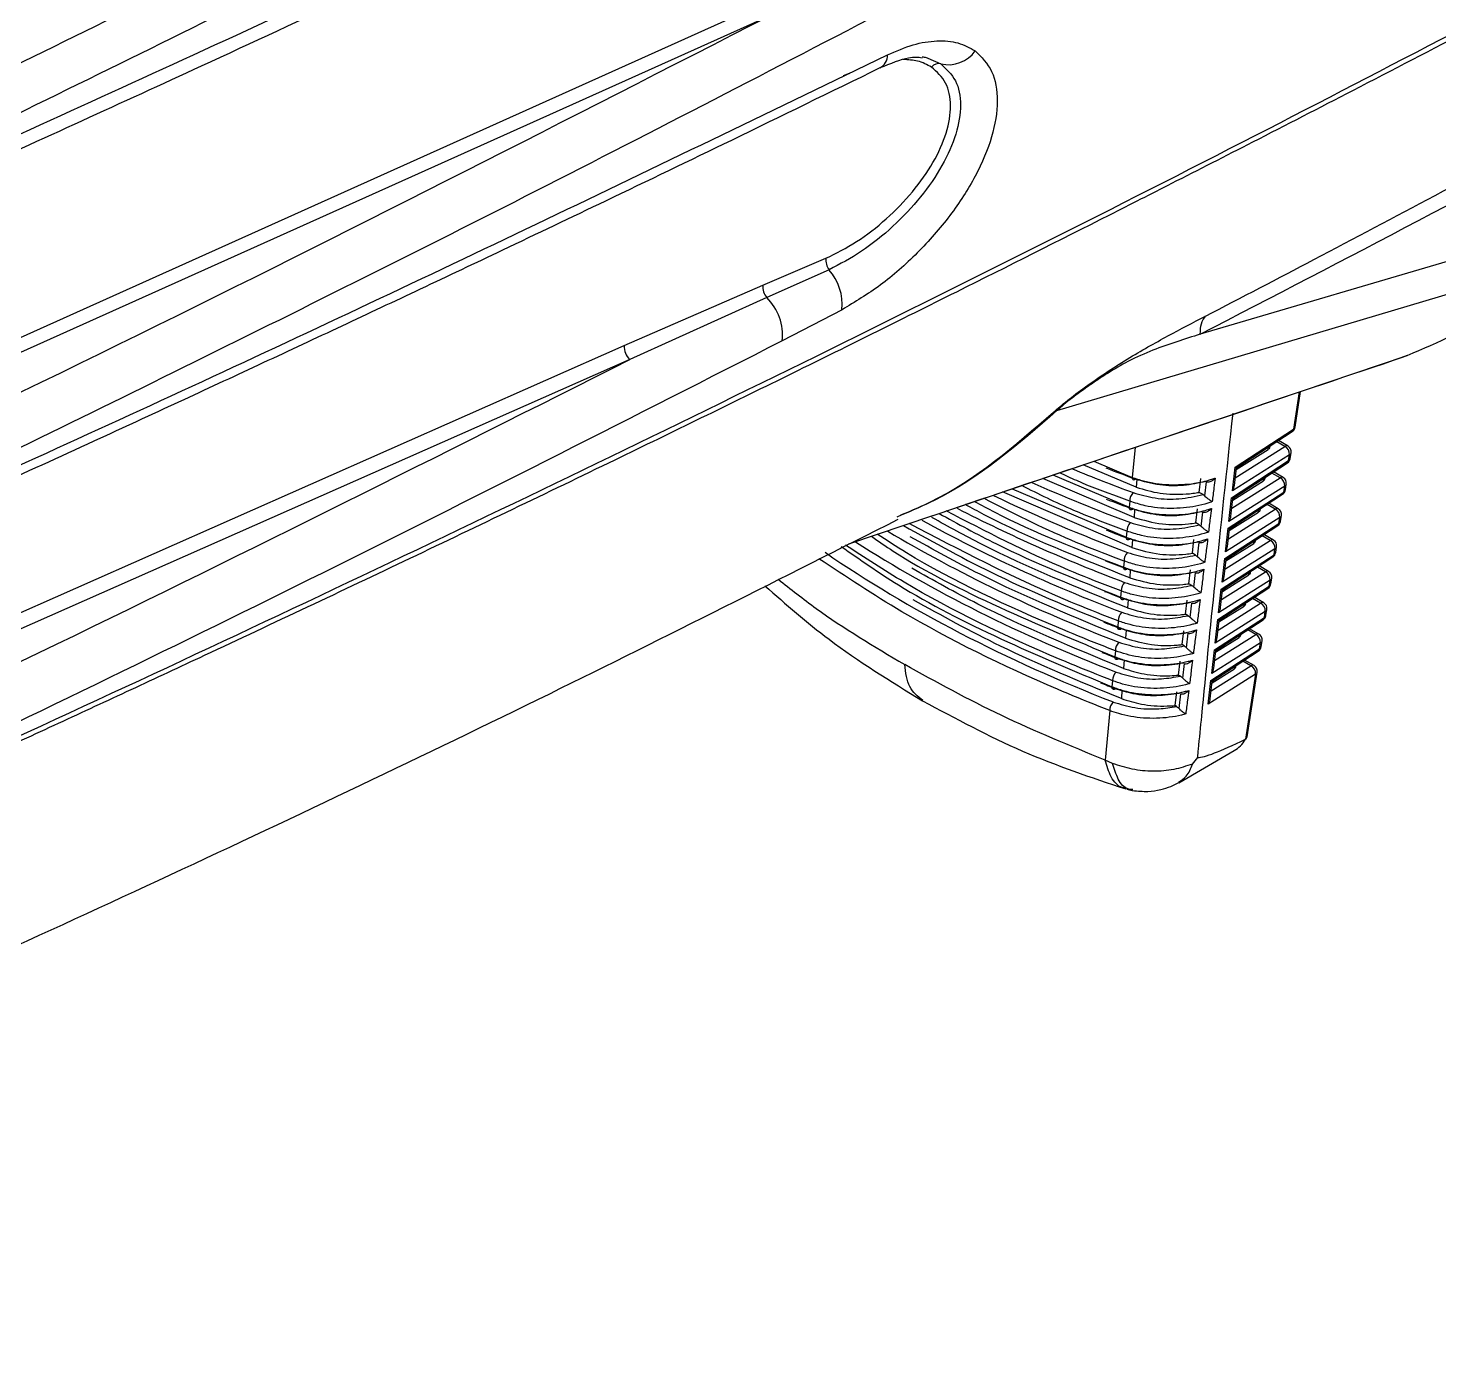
# Model space of a CAD drawing. Extents: x 11 to 120, y 2 to 94.
# Drawn here: x 20.805 to 23.006, y 10.559 to 12.638 of the extents above; entities that cross this region are included whole.
import ezdxf

# ---------------------------------------------------------------- set-up
doc = ezdxf.new("R2010")
doc.units = 0
doc.header["$MEASUREMENT"] = 0
doc.layers.add('OBJECT', color=7, linetype='CONTINUOUS')

msp = doc.modelspace()

# ---------------------------------------------------------------- linework, layer by layer
at = {"layer": 'OBJECT'}
for p, q in [((20.0189, 11.808), (21.9534, 12.6771)), ((21.9625, 12.6575), (20.0279, 11.7881)), ((22.2091, 12.5913), (22.2292, 12.5825)), ((22.0784, 12.5642), (22.077, 12.5636)), ((22.0874, 12.568), (22.0784, 12.5642)), ((22.0823, 12.5661), (22.0874, 12.5682)), ((23.3722, 12.378), (22.6342, 12.1606)), ((22.4105, 12.0413), (23.232, 12.2863)), ((21.9517, 12.237), (22.0498, 12.2791)), ((22.0548, 12.2611), (21.9577, 12.2176)), ((21.7353, 12.1428), (21.9517, 12.237)), ((21.9577, 12.2176), (21.744, 12.121)), ((22.075, 12.1988), (21.9816, 12.1501)), ((22.6342, 12.1606), (22.6341, 12.1606)), ((19.937, 11.3481), (21.7353, 12.1428)), ((21.744, 12.121), (19.9456, 11.326)), ((22.2144, 11.8768), (22.957, 12.1275)), ((22.957, 12.1275), (22.947, 12.1239)), ((22.7886, 12.0704), (22.7796, 12.0122)), ((22.7821, 12.0155), (22.7907, 12.0711)), ((22.4105, 12.0413), (22.4051, 12.0391)), ((22.6885, 11.9529), (22.7796, 12.0122)), ((22.6905, 11.9519), (22.7777, 12.0086)), ((22.5324, 11.9841), (22.5278, 11.9372)), ((22.6888, 11.9365), (22.7661, 11.9854)), ((22.6902, 11.9493), (22.7403, 11.9809)), ((22.7403, 11.9809), (22.7408, 11.9847)), ((22.7428, 11.9842), (22.7431, 11.9861)), ((22.7661, 11.9854), (22.7534, 11.9928)), ((22.7711, 11.9859), (22.7561, 11.9946)), ((22.7745, 11.9665), (22.776, 11.9757)), ((22.5342, 11.9217), (22.4515, 11.9569)), ((22.4681, 11.9625), (22.5278, 11.9372)), ((22.6831, 11.9054), (22.772, 11.9633)), ((22.7735, 11.9724), (22.6843, 11.916)), ((22.6851, 11.9044), (22.7701, 11.9597)), ((22.772, 11.9633), (22.7735, 11.9724)), ((22.5308, 11.8746), (22.3884, 11.9356)), ((22.4042, 11.9409), (22.5233, 11.8905)), ((22.5351, 11.9339), (22.5342, 11.9217)), ((22.6326, 11.9137), (22.6351, 11.9353)), ((22.6834, 11.889), (22.7586, 11.9365)), ((22.6843, 11.916), (22.6885, 11.9529)), ((22.6848, 11.9018), (22.7327, 11.932)), ((22.6874, 11.9243), (22.6905, 11.9519)), ((22.7327, 11.932), (22.7333, 11.9357)), ((22.7352, 11.9353), (22.7355, 11.9372)), ((22.7586, 11.9365), (22.7458, 11.9439)), ((22.7635, 11.937), (22.7485, 11.9456)), ((22.5273, 11.8275), (22.3257, 11.9144)), ((22.3406, 11.9195), (22.5187, 11.8438)), ((22.6384, 11.9104), (22.6326, 11.9137)), ((22.6412, 11.9081), (22.6438, 11.9304)), ((22.6777, 11.8578), (22.7645, 11.9143)), ((22.7659, 11.9235), (22.6789, 11.8685)), ((22.6797, 11.8568), (22.7625, 11.9107)), ((22.7645, 11.9143), (22.7659, 11.9235)), ((22.767, 11.9176), (22.7684, 11.9268)), ((22.5242, 11.8999), (22.5233, 11.8905)), ((22.6272, 11.8662), (22.6297, 11.8878)), ((22.678, 11.8415), (22.751, 11.8876)), ((22.6789, 11.8685), (22.6831, 11.9054)), ((22.682, 11.8768), (22.6851, 11.9044)), ((22.7276, 11.8864), (22.7279, 11.8882)), ((22.751, 11.8876), (22.7383, 11.895)), ((22.7559, 11.8881), (22.741, 11.8967)), ((22.0859, 11.8334), (22.217, 11.8777)), ((22.5316, 11.8869), (22.5308, 11.8746)), ((22.6326, 11.8631), (22.6272, 11.8662)), ((22.6355, 11.8607), (22.6382, 11.883)), ((22.6723, 11.8103), (22.7569, 11.8654)), ((22.7583, 11.8746), (22.6735, 11.821)), ((22.6794, 11.8542), (22.7251, 11.8831)), ((22.7251, 11.8831), (22.7257, 11.8868)), ((22.7569, 11.8654), (22.7583, 11.8746)), ((22.7594, 11.8687), (22.7608, 11.8779)), ((22.5196, 11.8532), (22.5187, 11.8438)), ((22.6735, 11.821), (22.6777, 11.8578)), ((22.6743, 11.8093), (22.755, 11.8618)), ((22.6766, 11.8293), (22.6797, 11.8569)), ((22.7434, 11.8387), (22.7307, 11.846)), ((22.7484, 11.8392), (22.7334, 11.8478)), ((22.5282, 11.8398), (22.5273, 11.8275)), ((22.6219, 11.8187), (22.6243, 11.8403)), ((22.6298, 11.8134), (22.6325, 11.8357)), ((22.7507, 11.8257), (22.6681, 11.7735)), ((22.6726, 11.7939), (22.7434, 11.8387)), ((22.6741, 11.8067), (22.7176, 11.8342)), ((22.7176, 11.8342), (22.7181, 11.8378)), ((22.7201, 11.8375), (22.7203, 11.8393)), ((22.7493, 11.8164), (22.7507, 11.8257)), ((22.7518, 11.8197), (22.7532, 11.829)), ((22.5151, 11.8065), (22.5142, 11.7971)), ((22.6268, 11.8158), (22.6219, 11.8187)), ((22.6669, 11.7628), (22.7493, 11.8164)), ((22.6681, 11.7735), (22.6723, 11.8103)), ((22.669, 11.7618), (22.7474, 11.8129)), ((22.6712, 11.7818), (22.6743, 11.8093)), ((22.5249, 11.7928), (22.524, 11.7805)), ((22.6165, 11.7711), (22.6189, 11.7928)), ((22.6241, 11.766), (22.6268, 11.7884)), ((22.6672, 11.7464), (22.7358, 11.7898)), ((22.6687, 11.7592), (22.71, 11.7853)), ((22.71, 11.7853), (22.7105, 11.7889)), ((22.7125, 11.7886), (22.7127, 11.7903)), ((22.7358, 11.7898), (22.7232, 11.7971)), ((22.7408, 11.7903), (22.7259, 11.7989)), ((22.7442, 11.7708), (22.7457, 11.7801)), ((22.5106, 11.7599), (22.5097, 11.7504)), ((22.6209, 11.7686), (22.6165, 11.7711)), ((22.6616, 11.7153), (22.7417, 11.7675)), ((22.7432, 11.7768), (22.6628, 11.726)), ((22.6628, 11.726), (22.6669, 11.7628)), ((22.6636, 11.7143), (22.7398, 11.7639)), ((22.6658, 11.7343), (22.669, 11.7618)), ((22.7417, 11.7675), (22.7432, 11.7768)), ((22.5215, 11.7458), (22.5207, 11.7334)), ((22.6111, 11.7236), (22.6135, 11.7453)), ((22.6184, 11.7186), (22.6211, 11.7411)), ((22.6618, 11.6989), (22.7283, 11.7409)), ((22.6633, 11.7117), (22.7024, 11.7364)), ((22.7024, 11.7364), (22.7029, 11.7399)), ((22.7049, 11.7397), (22.7052, 11.7414)), ((22.7283, 11.7409), (22.7157, 11.7482)), ((22.7332, 11.7414), (22.7184, 11.75)), ((22.5061, 11.7132), (22.5052, 11.7037)), ((22.6151, 11.7213), (22.6111, 11.7236)), ((22.6562, 11.6678), (22.7341, 11.7185)), ((22.7356, 11.7279), (22.6574, 11.6784)), ((22.6574, 11.6784), (22.6616, 11.7153)), ((22.6582, 11.6668), (22.7322, 11.715)), ((22.6605, 11.6868), (22.6636, 11.7143)), ((22.7341, 11.7185), (22.7356, 11.7279)), ((22.7366, 11.7218), (22.7381, 11.7312)), ((22.5183, 11.6987), (22.5174, 11.6862)), ((22.6057, 11.6761), (22.6082, 11.6978)), ((22.6126, 11.6713), (22.6153, 11.6938)), ((22.6565, 11.6514), (22.7207, 11.692)), ((22.6948, 11.6875), (22.6954, 11.691)), ((22.6973, 11.6908), (22.6976, 11.6924)), ((22.7207, 11.692), (22.7081, 11.6993)), ((22.7256, 11.6925), (22.7108, 11.701)), ((22.6092, 11.6741), (22.6057, 11.6761)), ((22.6508, 11.6202), (22.7266, 11.6696)), ((22.728, 11.679), (22.652, 11.6309)), ((22.652, 11.6309), (22.6562, 11.6678)), ((22.6579, 11.6642), (22.6948, 11.6875)), ((22.7266, 11.6696), (22.728, 11.679)), ((22.7291, 11.6729), (22.7305, 11.6823)), ((22.5017, 11.6666), (22.5008, 11.6571)), ((22.5151, 11.6523), (22.5142, 11.6391)), ((22.6003, 11.6286), (22.6028, 11.6502)), ((22.6068, 11.6239), (22.6096, 11.6465)), ((22.6528, 11.6193), (22.7246, 11.666)), ((22.6551, 11.6392), (22.6582, 11.6668)), ((22.7131, 11.6431), (22.7006, 11.6504)), ((22.7181, 11.6436), (22.7033, 11.6521)), ((22.6032, 11.6269), (22.6003, 11.6286)), ((22.7204, 11.6301), (22.6466, 11.5834)), ((22.6511, 11.6039), (22.7131, 11.6431)), ((22.6525, 11.6167), (22.6873, 11.6386)), ((22.6873, 11.6386), (22.6878, 11.642)), ((22.6898, 11.6419), (22.69, 11.6435)), ((22.7204, 11.6301), (22.7047, 11.5285)), ((22.7073, 11.5321), (22.723, 11.6334)), ((22.4972, 11.6199), (22.4963, 11.6104)), ((22.5119, 11.6052), (22.511, 11.5919)), ((22.5949, 11.5811), (22.5974, 11.6027)), ((22.6466, 11.5834), (22.6508, 11.6202)), ((22.6497, 11.5917), (22.6528, 11.6193)), ((22.5972, 11.5797), (22.5949, 11.5811)), ((22.601, 11.5766), (22.6038, 11.5993)), ((22.4928, 11.5733), (22.4855, 11.4959)), ((22.7047, 11.5285), (22.7045, 11.5284)), ((22.4972, 11.4907), (22.4855, 11.4959)), ((22.6004, 11.4607), (22.6871, 11.5107)), ((22.622, 11.4898), (22.6301, 11.5001)), ((22.5194, 11.4504), (22.528, 11.4486))]:
    msp.add_line(p, q, dxfattribs=at)
at = {"layer": 'OBJECT', "flags": 128}
for points in [[(22.5331, 11.9343), (22.5321, 11.9336), (22.5311, 11.9331), (22.5302, 11.933), (22.5295, 11.9333), (22.5288, 11.9338), (22.5283, 11.9347), (22.528, 11.9359), (22.5278, 11.9372)], [(22.5286, 11.8876), (22.5276, 11.8868), (22.5266, 11.8864), (22.5257, 11.8863), (22.5249, 11.8865), (22.5242, 11.8871), (22.5237, 11.888), (22.5234, 11.8891), (22.5233, 11.8905)], [(22.5241, 11.8409), (22.5231, 11.8401), (22.5221, 11.8397), (22.5212, 11.8396), (22.5204, 11.8398), (22.5197, 11.8404), (22.5192, 11.8413), (22.5189, 11.8424), (22.5187, 11.8438)], [(22.5196, 11.7942), (22.5186, 11.7934), (22.5176, 11.793), (22.5167, 11.7929), (22.5159, 11.7931), (22.5152, 11.7937), (22.5147, 11.7946), (22.5144, 11.7957), (22.5142, 11.7971)], [(22.5151, 11.7475), (22.5141, 11.7467), (22.5131, 11.7463), (22.5122, 11.7462), (22.5114, 11.7464), (22.5107, 11.747), (22.5102, 11.7479), (22.5099, 11.749), (22.5097, 11.7504)], [(22.5107, 11.7008), (22.5097, 11.7), (22.5087, 11.6996), (22.5077, 11.6995), (22.5069, 11.6997), (22.5062, 11.7003), (22.5057, 11.7012), (22.5054, 11.7023), (22.5052, 11.7037)], [(22.5063, 11.6541), (22.5052, 11.6533), (22.5042, 11.6529), (22.5033, 11.6528), (22.5025, 11.6531), (22.5018, 11.6536), (22.5013, 11.6545), (22.5009, 11.6557), (22.5008, 11.6571)], [(22.5018, 11.6074), (22.5008, 11.6067), (22.4998, 11.6062), (22.4989, 11.6062), (22.498, 11.6064), (22.4973, 11.607), (22.4968, 11.6078), (22.4965, 11.609), (22.4963, 11.6104)]]:
    msp.add_lwpolyline(points, dxfattribs=at)
at = {"layer": 'OBJECT'}
for centre, radius, start, end in [((22.1236, 12.5961), 0.0224, 297.7434, 0.9938), ((22.2411, 12.6323), 0.0512, 256.6337, 324.6399), ((22.2261, 12.5686), 0.0143, 77.4603, 142.3483), ((22.516, 13.2087), 1.1677, 292.1903, 307.8204), ((22.0749, 12.2764), 0.0252, 173.7326, 217.1561), ((21.9938, 12.2069), 0.0815, 354.2928, 41.6626), ((21.977, 12.2343), 0.0255, 173.7671, 220.7985), ((21.8997, 12.1591), 0.0824, 353.7725, 45.2393), ((21.7611, 12.1405), 0.0259, 174.8815, 228.6886), ((22.7722, 12.017), 0.01, 303.0601, 351.1981), ((22.775, 12.0124), 0.00462, 305.6342, 357.5238), ((22.7775, 12.0164), 0.00472, 296.7719, 348.7952), ((22.769, 11.9814), 0.00496, 65.3475, 125.2901), ((22.7592, 11.973), 0.0143, 357.7208, 60.9232), ((22.7661, 11.9772), 0.01, 351.1981, 60.0027), ((22.7713, 11.9766), 0.00472, 296.7728, 348.793), ((22.7647, 11.9681), 0.01, 303.0601, 351.1981), ((22.7674, 11.9635), 0.00462, 305.6448, 357.5196), ((22.7699, 11.9675), 0.00472, 296.7621, 348.7957), ((22.7614, 11.9325), 0.00496, 65.3221, 125.3156), ((22.7516, 11.9241), 0.0143, 357.7207, 60.9251), ((22.7585, 11.9283), 0.01, 351.1981, 60.0027), ((22.5434, 11.9), 0.0193, 136.3216, 180.292), ((22.7571, 11.9191), 0.01, 303.0601, 351.1981), ((22.7598, 11.9145), 0.00462, 305.6554, 357.5082), ((22.7623, 11.9185), 0.00472, 296.7686, 348.7985), ((22.7638, 11.9277), 0.00472, 296.7675, 348.7983), ((22.7539, 11.8836), 0.00496, 65.3475, 125.2901), ((22.7441, 11.8752), 0.0143, 357.7224, 60.9233), ((22.7509, 11.8794), 0.01, 351.1981, 60.0027), ((22.5388, 11.8533), 0.0192, 136.0967, 180.277), ((22.7495, 11.8702), 0.01, 303.0601, 351.1981), ((22.7523, 11.8656), 0.00462, 305.6305, 357.5266), ((22.7548, 11.8696), 0.00472, 296.7728, 348.793), ((22.7562, 11.8788), 0.00472, 296.7633, 348.7945), ((22.7463, 11.8347), 0.00496, 65.3475, 125.2901), ((22.7365, 11.8263), 0.0143, 357.7235, 60.9204), ((22.7434, 11.8305), 0.01, 351.1981, 60.0027), ((22.7486, 11.8299), 0.00472, 296.7716, 348.7934), ((22.5342, 11.8066), 0.0191, 135.8703, 180.2638), ((22.7419, 11.8212), 0.01, 303.0601, 351.1981), ((22.7447, 11.8166), 0.00462, 305.6342, 357.523), ((22.7472, 11.8206), 0.00472, 296.7732, 348.7939), ((22.7387, 11.7858), 0.00496, 65.3316, 125.306), ((22.7289, 11.7774), 0.0143, 357.7212, 60.9245), ((22.7358, 11.7816), 0.01, 351.1981, 60.0027), ((22.741, 11.781), 0.00472, 296.767, 348.798), ((22.5296, 11.76), 0.019, 135.6418, 180.2531), ((22.7343, 11.7723), 0.01, 303.0601, 351.1981), ((22.7371, 11.7677), 0.00462, 305.6443, 357.5193), ((22.7396, 11.7717), 0.00472, 296.7592, 348.7999), ((22.7311, 11.7369), 0.00496, 65.3475, 125.2901), ((22.7213, 11.7285), 0.0143, 357.7206, 60.9232), ((22.7282, 11.7327), 0.01, 351.1981, 60.0027), ((22.5251, 11.7133), 0.0189, 135.4146, 180.2398), ((22.7268, 11.7233), 0.01, 303.0601, 351.1981), ((22.7295, 11.7187), 0.00462, 305.6556, 357.5089), ((22.732, 11.7227), 0.00472, 296.7676, 348.7987), ((22.7335, 11.7321), 0.00472, 296.7768, 348.7882), ((22.7236, 11.688), 0.00496, 65.3475, 125.2901), ((22.7138, 11.6796), 0.0143, 357.7235, 60.9204), ((22.7206, 11.6838), 0.01, 351.1981, 60.0027), ((22.5205, 11.6666), 0.0188, 135.1907, 180.2247), ((22.7192, 11.6744), 0.01, 303.0601, 351.1981), ((22.7219, 11.6698), 0.00462, 305.6343, 357.5237), ((22.7244, 11.6738), 0.00472, 296.7681, 348.7982), ((22.7259, 11.6832), 0.00472, 296.7723, 348.7927), ((22.516, 11.62), 0.0188, 134.961, 180.2125), ((22.716, 11.6391), 0.00496, 65.3316, 125.306), ((22.7062, 11.6307), 0.0143, 357.7212, 60.9245), ((22.7131, 11.6349), 0.01, 351.1981, 60.0027), ((22.7183, 11.6343), 0.00472, 296.7621, 348.7957), ((22.5115, 11.5734), 0.0187, 134.7326, 180.1995)]:
    msp.add_arc(centre, radius, start, end, dxfattribs=at)
for centre, major_axis, ratio, start_param, end_param in [((22.7327, 11.9848), (0.0101, -0.0001), 0.569185, 5.564189, 6.202605), ((23.7275, 13.0056), (2.2169, 0.0169), 0.582304, 4.085474, 4.137067), ((23.7261, 12.9981), (2.2176, -0.0166), 0.572227, 4.123718, 4.148673), ((22.6811, 11.9577), (0.0094, -0.00581), 0.034264, 5.635308, 6.267035), ((22.7252, 11.9359), (0.0101, -0.0001), 0.569185, 5.564189, 6.202605), ((23.7275, 12.955), (2.2137, 0.0169), 0.582304, 4.048609, 4.133702), ((22.6769, 11.9209), (0.0075, 0.0119), 0.628226, 4.700221, 5.364248), ((23.7275, 12.8538), (2.2072, 0.0168), 0.582304, 3.977307, 4.126948), ((23.7275, 12.9044), (2.2104, 0.0169), 0.582304, 4.012534, 4.130329), ((23.7261, 12.9474), (2.2143, -0.0166), 0.572227, 4.123047, 4.14531), ((22.6757, 11.9102), (0.0094, -0.00581), 0.034264, 5.635308, 6.267035), ((23.7275, 12.8031), (2.2039, 0.0168), 0.582304, 3.941902, 4.123559), ((22.6715, 11.8733), (0.0075, 0.0119), 0.628226, 4.700221, 5.364248), ((22.7176, 11.887), (0.0101, -0.0001), 0.569185, 5.564189, 6.202605), ((23.7275, 12.7525), (2.2007, 0.0168), 0.582304, 3.90633, 4.120162), ((23.7261, 12.8968), (2.2111, -0.0166), 0.572227, 4.1219, 4.141939), ((22.6703, 11.8627), (0.0094, -0.00581), 0.034264, 5.635308, 6.267035), ((23.7275, 12.7019), (2.1974, 0.0168), 0.582304, 3.871158, 4.116757), ((22.6662, 11.8258), (0.0075, 0.0119), 0.628226, 4.700221, 5.364248), ((22.71, 11.8381), (0.0101, -0.0001), 0.569185, 5.564189, 6.202605), ((23.7275, 12.6513), (2.1942, 0.0167), 0.582304, 3.836676, 4.113343), ((23.7261, 12.8462), (2.2078, -0.0165), 0.572227, 4.12039, 4.13856), ((22.6649, 11.8151), (0.0094, -0.00581), 0.034264, 5.635308, 6.267035), ((22.6608, 11.7783), (0.0075, 0.0119), 0.628226, 4.700221, 5.364248), ((22.7025, 11.7892), (0.0101, -0.0001), 0.569185, 5.564189, 6.202605), ((23.7261, 12.7956), (2.2046, -0.0165), 0.572227, 4.118595, 4.135173), ((22.6596, 11.7676), (0.0094, -0.00581), 0.034264, 5.635308, 6.267035), ((22.6554, 11.7308), (0.0075, 0.0119), 0.628226, 4.700221, 5.364248), ((22.6949, 11.7403), (0.0101, -0.0001), 0.569185, 5.564189, 6.202605), ((23.7261, 12.7449), (2.2013, -0.0165), 0.572227, 4.116574, 4.131778), ((22.6542, 11.7201), (0.0094, -0.00581), 0.034264, 5.635308, 6.267035), ((22.6873, 11.6914), (0.0101, -0.0001), 0.569185, 5.564189, 6.202605), ((22.6488, 11.6726), (0.0094, -0.00581), 0.034264, 5.635308, 6.267035), ((22.65, 11.6833), (0.0075, 0.0119), 0.628226, 4.700221, 5.364248), ((23.7261, 12.6943), (2.1981, -0.0165), 0.572227, 4.114368, 4.128375), ((22.6446, 11.6357), (0.0075, 0.0119), 0.628226, 4.700221, 5.364248), ((22.6797, 11.6425), (0.0101, -0.0001), 0.569185, 5.564189, 6.202605), ((23.7261, 12.6437), (2.1948, -0.0164), 0.572227, 4.112009, 4.124963), ((22.6434, 11.6251), (0.0094, -0.00581), 0.034264, 5.635308, 6.267035), ((22.6392, 11.5882), (0.0075, 0.0119), 0.628226, 4.700221, 5.364248), ((24.1598, 12.4995), (1.5344, 0.9976), 0.038755, 3.198798, 3.439911), ((22.63, 11.6163), (-0.0554, 0.1065), 0.604579, 3.168235, 3.501293)]:
    msp.add_ellipse(centre, major_axis=major_axis, ratio=ratio, start_param=start_param, end_param=end_param, dxfattribs=at)
for points, knots in [([(22.0874, 13.2405), (21.7504, 13.0658), (21.0763, 12.7165), (20.3793, 12.3836), (20.0308, 12.2171)], [0, 0, 0, 0, 0.499931, 1, 1, 1, 1]), ([(22.146, 13.193), (21.8024, 13.0147), (21.1198, 12.6605), (20.4137, 12.3231), (20.0631, 12.1556)], [0, 0, 0, 0, 0.50338, 1, 1, 1, 1]), ([(20.0636, 12.1489), (20.2266, 12.2205), (20.5621, 12.368), (21.0731, 12.6003), (21.6076, 12.849), (21.9676, 13.023), (22.1522, 13.1122)], [0, 0, 0, 0, 0.22962, 0.472827, 0.72962, 1, 1, 1, 1]), ([(20.0523, 12.1203), (20.1174, 12.1488), (20.2344, 12.2), (20.389, 12.2686), (20.509, 12.3221), (20.6086, 12.3668), (20.7955, 12.451), (21.0308, 12.5584), (21.3067, 12.6863), (21.4816, 12.7684), (21.6097, 12.829), (21.7063, 12.8749), (21.8284, 12.9332), (21.9763, 13.0044), (22.083, 13.0563), (22.1407, 13.0843)], [0, 0, 0, 0, 0.09169, 0.164513, 0.218477, 0.261778, 0.305972, 0.48437, 0.598102, 0.703044, 0.737312, 0.783982, 0.843318, 0.915323, 1, 1, 1, 1]), ([(19.9595, 11.151), (20.0427, 11.1877), (20.1973, 11.256), (20.4099, 11.3515), (20.5864, 11.4315), (20.73, 11.4972), (20.8525, 11.5536), (20.9663, 11.6064), (21.1497, 11.6919), (21.402, 11.811), (21.7052, 11.9567), (21.9893, 12.0954), (22.2466, 12.2229), (22.446, 12.3232), (22.5998, 12.4012), (22.7264, 12.4658), (22.8827, 12.5463), (23.0687, 12.643), (23.2169, 12.7206), (23.3026, 12.7663), (23.3171, 12.774)], [0, 0, 0, 0, 0.071655, 0.133072, 0.184261, 0.22523, 0.258397, 0.291507, 0.325145, 0.419722, 0.514664, 0.595221, 0.674581, 0.746977, 0.776419, 0.814924, 0.862775, 0.919976, 0.986531, 1, 1, 1, 1]), ([(23.3171, 12.7818), (23.1121, 12.6742), (22.6898, 12.4524), (22.0326, 12.1231), (21.3492, 11.7925), (20.6613, 11.4714), (20.1974, 11.2649), (19.9701, 11.1637)], [0, 0, 0, 0, 0.190637, 0.392769, 0.598173, 0.803117, 1, 1, 1, 1]), ([(22.1522, 12.6701), (21.9676, 12.5743), (21.6076, 12.3875), (21.0731, 12.1204), (20.5621, 11.8709), (20.2266, 11.7124), (20.0636, 11.6355)], [0, 0, 0, 0, 0.27038, 0.527173, 0.77038, 1, 1, 1, 1]), ([(21.9625, 12.6575), (21.6454, 12.4951), (21.0117, 12.1706), (20.358, 11.8605), (20.0313, 11.7055)], [0, 0, 0, 0, 0.500229, 1, 1, 1, 1]), ([(22.146, 12.5965), (22.1595, 12.6023), (22.1865, 12.614), (22.2238, 12.6196), (22.2573, 12.617), (22.2743, 12.6075), (22.2828, 12.6027)], [0, 0, 0, 0, 0.250785, 0.500021, 0.750018, 1, 1, 1, 1]), ([(22.6424, 12.1889), (22.6988, 12.2182), (22.8185, 12.2804), (23.0075, 12.3805), (23.2093, 12.4891), (23.3552, 12.5685), (23.4313, 12.6108), (23.4385, 12.6148)], [0, 0, 0, 0, 0.211269, 0.448076, 0.710421, 0.972766, 1, 1, 1, 1]), ([(20.0631, 11.6295), (20.4137, 11.7857), (21.1198, 12.1002), (21.8024, 12.4303), (22.146, 12.5965)], [0, 0, 0, 0, 0.49662, 1, 1, 1, 1]), ([(22.2828, 12.6027), (22.2926, 12.593), (22.3121, 12.5736), (22.3201, 12.5257), (22.3112, 12.4693), (22.2853, 12.4075), (22.245, 12.345), (22.1937, 12.2865), (22.135, 12.2346), (22.095, 12.2108), (22.075, 12.1988)], [0, 0, 0, 0, 0.124845, 0.24983, 0.374893, 0.499993, 0.625062, 0.749967, 0.874601, 1, 1, 1, 1]), ([(22.1347, 12.5766), (22.1509, 12.5832), (22.1792, 12.5947), (22.1938, 12.5929), (22.2001, 12.5921)], [0, 0, 0, 0, 0.571024, 1, 1, 1, 1]), ([(22.2003, 12.5932), (22.2024, 12.5932), (22.2057, 12.5931), (22.2081, 12.5918), (22.2091, 12.5913)], [0, 0, 0, 0, 0.624605, 1, 1, 1, 1]), ([(22.6341, 12.1606), (22.8616, 12.2785), (23.1406, 12.423), (23.4143, 12.5775), (23.4649, 12.606)], [0, 0, 0, 0, 0.815067, 1, 1, 1, 1]), ([(20.0519, 11.6094), (20.1424, 11.6493), (20.3115, 11.724), (20.5458, 11.8291), (20.7442, 11.9191), (20.9077, 11.9939), (21.0464, 12.0579), (21.1719, 12.1162), (21.2949, 12.1737), (21.4194, 12.2323), (21.5567, 12.2973), (21.7186, 12.3746), (21.9152, 12.4693), (22.0575, 12.5389), (22.1347, 12.5766)], [0, 0, 0, 0, 0.127673, 0.238652, 0.332946, 0.410559, 0.472851, 0.532128, 0.591338, 0.650482, 0.712496, 0.790612, 0.886445, 1, 1, 1, 1]), ([(22.0498, 12.2791), (22.0658, 12.2871), (22.0979, 12.303), (22.145, 12.3397), (22.1863, 12.3822), (22.2189, 12.4285), (22.2398, 12.475), (22.2467, 12.5181), (22.2396, 12.5549), (22.2231, 12.5698), (22.2148, 12.5773)], [0, 0, 0, 0, 0.124906, 0.249953, 0.375022, 0.500104, 0.625116, 0.749959, 0.874676, 1, 1, 1, 1]), ([(22.2292, 12.5825), (22.2378, 12.5745), (22.255, 12.5586), (22.2623, 12.5193), (22.2549, 12.4735), (22.233, 12.4237), (22.199, 12.3741), (22.1555, 12.328), (22.1057, 12.2878), (22.0718, 12.27), (22.0548, 12.2611)], [0, 0, 0, 0, 0.1256654, 0.2503632, 0.3748706, 0.4993744, 0.6239874, 0.748872, 0.8742199, 1, 1, 1, 1]), ([(22.2148, 12.5773), (22.2079, 12.5811), (22.1952, 12.588), (22.1783, 12.5888), (22.1707, 12.5892)], [0, 0, 0, 0, 0.545514, 1, 1, 1, 1]), ([(22.4051, 12.0391), (22.4118, 12.0448), (22.4253, 12.0563), (22.454, 12.0779), (22.4864, 12.1004), (22.5314, 12.129), (22.5844, 12.1587), (22.623, 12.1788), (22.6424, 12.1889)], [0, 0, 0, 0, 0.125023, 0.250261, 0.372599, 0.500558, 0.750171, 1, 1, 1, 1]), ([(22.6341, 12.1606), (22.6343, 12.1665), (22.6347, 12.1781), (22.6398, 12.1853), (22.6424, 12.1889)], [0, 0, 0, 0, 0.499997, 1, 1, 1, 1]), ([(22.6341, 12.1606), (22.6219, 12.1567), (22.5974, 12.149), (22.5608, 12.1364), (22.5249, 12.1207), (22.495, 12.1031), (22.4737, 12.0894), (22.459, 12.0792), (22.4442, 12.0686), (22.4307, 12.0583), (22.4188, 12.0488), (22.413, 12.0436), (22.4105, 12.0413)], [0, 0, 0, 0, 0.167655, 0.336418, 0.499288, 0.624455, 0.681335, 0.749952, 0.805262, 0.875044, 0.94588, 1, 1, 1, 1]), ([(21.9816, 12.1501), (21.7502, 12.0323), (21.2995, 11.8028), (20.629, 11.4765), (20.187, 11.2705), (19.9722, 11.1704)], [0, 0, 0, 0, 0.351668, 0.685, 1, 1, 1, 1]), ([(19.9414, 11.248), (20.2455, 11.3899), (20.8553, 11.6743), (21.4473, 11.9719), (21.744, 12.121)], [0, 0, 0, 0, 0.498752, 1, 1, 1, 1]), ([(22.2144, 11.8768), (22.2951, 11.9041), (22.4571, 11.9587), (22.698, 12.04), (22.8671, 12.0968), (22.9515, 12.1252)], [0, 0, 0, 0, 0.332264, 0.666687, 1, 1, 1, 1]), ([(22.161, 11.8757), (22.1786, 11.8831), (22.2694, 11.921), (22.3445, 11.9863), (22.4051, 12.0391)], [0, 0, 0, 0, 0.19319, 1, 1, 1, 1]), ([(22.4105, 12.0413), (22.35, 11.9887), (22.2749, 11.9233), (22.184, 11.8853), (22.1664, 11.878)], [0, 0, 0, 0, 0.806371, 1, 1, 1, 1]), ([(22.6301, 11.5001), (22.6305, 11.5044), (22.6326, 11.5259), (22.6415, 11.6165), (22.6588, 11.7909), (22.6758, 11.949), (22.6853, 12.0376)], [0, 0, 0, 0, 0.024147, 0.120738, 0.507103, 1, 1, 1, 1]), ([(22.5242, 11.8999), (22.5186, 11.902), (22.4906, 11.9125), (22.4527, 11.9261), (22.4236, 11.9403), (22.415, 11.9445)], [0, 0, 0, 0, 0.149182, 0.745998, 1, 1, 1, 1]), ([(22.5278, 11.9372), (22.5336, 11.9353), (22.5512, 11.9293), (22.5848, 11.9246), (22.6212, 11.9265), (22.6448, 11.9318), (22.6549, 11.9353), (22.6572, 11.9361)], [0, 0, 0, 0, 0.147376, 0.444496, 0.741154, 0.940222, 1, 1, 1, 1]), ([(22.6429, 11.9308), (22.6314, 11.9283), (22.6085, 11.9232), (22.5689, 11.924), (22.5455, 11.9308), (22.5331, 11.9343)], [0, 0, 0, 0, 0.320862, 0.641681, 1, 1, 1, 1]), ([(22.6438, 11.9304), (22.6447, 11.9302), (22.6465, 11.9297), (22.6502, 11.9307), (22.6539, 11.9329), (22.6562, 11.935), (22.6571, 11.9361), (22.6572, 11.9361)], [0, 0, 0, 0, 0.192793, 0.4296508, 0.7493185, 0.9922623, 1, 1, 1, 1]), ([(22.6572, 11.9361), (22.6566, 11.9311), (22.6551, 11.9188), (22.6536, 11.9065), (22.6527, 11.8993)], [0, 0, 0, 0, 0.412557, 1, 1, 1, 1]), ([(22.5196, 11.8532), (22.5141, 11.8553), (22.4861, 11.8658), (22.4288, 11.8876), (22.382, 11.9111), (22.3554, 11.9244)], [0, 0, 0, 0, 0.097158, 0.485846, 1, 1, 1, 1]), ([(22.5295, 11.9133), (22.5406, 11.9101), (22.5629, 11.9036), (22.6021, 11.9023), (22.6261, 11.9076), (22.6384, 11.9104)], [0, 0, 0, 0, 0.327832, 0.655734, 1, 1, 1, 1]), ([(22.5342, 11.9217), (22.5463, 11.9181), (22.5705, 11.911), (22.6057, 11.91), (22.6258, 11.9127), (22.6326, 11.9137)], [0, 0, 0, 0, 0.396562, 0.793191, 1, 1, 1, 1]), ([(22.6384, 11.9104), (22.6393, 11.9098), (22.6402, 11.9091), (22.6411, 11.9082), (22.6412, 11.9081)], [0, 0, 0, 0, 0.90404, 1, 1, 1, 1]), ([(22.524, 11.7805), (22.4456, 11.8114), (22.3561, 11.8466), (22.2772, 11.8894), (22.2674, 11.8947)], [0, 0, 0, 0, 0.875475, 1, 1, 1, 1]), ([(22.2818, 11.8996), (22.2923, 11.8939), (22.3634, 11.8553), (22.4448, 11.8239), (22.5142, 11.7971)], [0, 0, 0, 0, 0.1484292, 1, 1, 1, 1]), ([(22.5151, 11.8065), (22.5096, 11.8086), (22.4817, 11.8192), (22.405, 11.849), (22.3407, 11.8819), (22.2963, 11.9045)], [0, 0, 0, 0, 0.0720876, 0.3604819, 1, 1, 1, 1]), ([(22.5233, 11.8905), (22.5291, 11.8885), (22.5466, 11.8825), (22.5802, 11.8778), (22.6162, 11.8796), (22.6394, 11.8847), (22.6491, 11.8879), (22.6514, 11.8887)], [0, 0, 0, 0, 0.148954, 0.44926, 0.7491, 0.940502, 1, 1, 1, 1]), ([(22.6527, 11.8993), (22.6504, 11.8985), (22.6423, 11.8957), (22.6213, 11.8904), (22.5876, 11.8874), (22.5516, 11.891), (22.532, 11.8974), (22.5242, 11.8999)], [0, 0, 0, 0, 0.059553, 0.208066, 0.505163, 0.802607, 1, 1, 1, 1]), ([(22.6371, 11.8836), (22.6256, 11.8811), (22.6025, 11.8762), (22.5634, 11.8774), (22.5405, 11.8841), (22.5286, 11.8876)], [0, 0, 0, 0, 0.324748, 0.649448, 1, 1, 1, 1]), ([(22.6382, 11.883), (22.639, 11.8828), (22.6409, 11.8824), (22.6446, 11.8834), (22.6482, 11.8856), (22.6505, 11.8877), (22.6514, 11.8887), (22.6514, 11.8887)], [0, 0, 0, 0, 0.197194, 0.440799, 0.768914, 0.992186, 1, 1, 1, 1]), ([(22.6527, 11.8993), (22.6527, 11.8994), (22.6517, 11.8999), (22.6497, 11.9011), (22.6465, 11.9034), (22.6435, 11.9059), (22.642, 11.9074), (22.6412, 11.9081)], [0, 0, 0, 0, 0.007975, 0.299097, 0.60291, 0.800708, 1, 1, 1, 1]), ([(22.6514, 11.8887), (22.6508, 11.8836), (22.6493, 11.8714), (22.6478, 11.8591), (22.6469, 11.8519)], [0, 0, 0, 0, 0.412532, 1, 1, 1, 1]), ([(19.2725, 10.5585), (19.4587, 10.634), (19.8465, 10.791), (20.4312, 11.0443), (21.0275, 11.3152), (21.6054, 11.5902), (21.9818, 11.7804), (22.1628, 11.8719)], [0, 0, 0, 0, 0.1902424, 0.3962076, 0.6023972, 0.8087754, 1, 1, 1, 1]), ([(22.5207, 11.7334), (22.4428, 11.7648), (22.3357, 11.808), (22.2412, 11.8602), (22.2154, 11.8744)], [0, 0, 0, 0, 0.72668, 1, 1, 1, 1]), ([(22.2264, 11.8809), (22.2558, 11.8647), (22.3433, 11.8164), (22.4433, 11.7768), (22.5097, 11.7504)], [0, 0, 0, 0, 0.33577, 1, 1, 1, 1]), ([(22.5106, 11.7599), (22.5051, 11.762), (22.4773, 11.7726), (22.3814, 11.8105), (22.2996, 11.8527), (22.2377, 11.8847)], [0, 0, 0, 0, 0.057334, 0.286705, 1, 1, 1, 1]), ([(22.525, 11.8666), (22.5361, 11.8634), (22.5583, 11.8568), (22.597, 11.8555), (22.6207, 11.8605), (22.6326, 11.8631)], [0, 0, 0, 0, 0.331872, 0.663815, 1, 1, 1, 1]), ([(22.5308, 11.8746), (22.5452, 11.8705), (22.5719, 11.863), (22.6065, 11.8632), (22.6234, 11.8656), (22.6272, 11.8662)], [0, 0, 0, 0, 0.478249, 0.883044, 1, 1, 1, 1]), ([(22.1208, 11.8452), (22.132, 11.8375), (22.1913, 11.7966), (22.3188, 11.7331), (22.4401, 11.6824), (22.5008, 11.6571)], [0, 0, 0, 0, 0.10473, 0.552365, 1, 1, 1, 1]), ([(22.5017, 11.6666), (22.4961, 11.6687), (22.4684, 11.6794), (22.3542, 11.7261), (22.2315, 11.7829), (22.1449, 11.8386), (22.1299, 11.8483)], [0, 0, 0, 0, 0.040946, 0.204755, 0.861614, 1, 1, 1, 1]), ([(22.1708, 11.8621), (22.219, 11.8354), (22.323, 11.7775), (22.4415, 11.7295), (22.5052, 11.7037)], [0, 0, 0, 0, 0.462392, 1, 1, 1, 1]), ([(22.5061, 11.7132), (22.5006, 11.7153), (22.4728, 11.726), (22.3579, 11.772), (22.2589, 11.8237), (22.1797, 11.8651)], [0, 0, 0, 0, 0.04762, 0.238129, 1, 1, 1, 1]), ([(22.5174, 11.6862), (22.4398, 11.718), (22.3216, 11.7665), (22.2174, 11.8246), (22.1816, 11.8445)], [0, 0, 0, 0, 0.657056, 1, 1, 1, 1]), ([(22.5187, 11.8438), (22.5245, 11.8418), (22.542, 11.8358), (22.5756, 11.8309), (22.6111, 11.8327), (22.634, 11.8375), (22.6433, 11.8406), (22.6456, 11.8413)], [0, 0, 0, 0, 0.150605, 0.454244, 0.75741, 0.940779, 1, 1, 1, 1]), ([(22.6469, 11.8519), (22.6446, 11.8512), (22.6365, 11.8484), (22.6154, 11.8433), (22.5816, 11.8406), (22.5461, 11.8445), (22.527, 11.8508), (22.5196, 11.8532)], [0, 0, 0, 0, 0.059276, 0.209421, 0.509831, 0.810598, 1, 1, 1, 1]), ([(22.6326, 11.8631), (22.6335, 11.8625), (22.6345, 11.8618), (22.6354, 11.8609), (22.6355, 11.8607)], [0, 0, 0, 0, 0.8737046, 1, 1, 1, 1]), ([(22.6469, 11.8519), (22.6469, 11.852), (22.646, 11.8524), (22.644, 11.8537), (22.6408, 11.8559), (22.6378, 11.8584), (22.6363, 11.86), (22.6355, 11.8607)], [0, 0, 0, 0, 0.008047, 0.282711, 0.593788, 0.796118, 1, 1, 1, 1]), ([(22.0738, 11.8293), (22.1028, 11.809), (22.1778, 11.7566), (22.3208, 11.6837), (22.4378, 11.6348), (22.4963, 11.6104)], [0, 0, 0, 0, 0.24017, 0.620085, 1, 1, 1, 1]), ([(22.4972, 11.6199), (22.4917, 11.6221), (22.4641, 11.6328), (22.35, 11.6797), (22.2113, 11.746), (22.1104, 11.8119), (22.0804, 11.8315)], [0, 0, 0, 0, 0.035919, 0.179616, 0.755834, 1, 1, 1, 1]), ([(22.6313, 11.8363), (22.6197, 11.8339), (22.5965, 11.8293), (22.558, 11.8308), (22.5355, 11.8375), (22.5241, 11.8409)], [0, 0, 0, 0, 0.328834, 0.657619, 1, 1, 1, 1]), ([(22.5273, 11.8275), (22.5415, 11.8235), (22.5678, 11.8159), (22.6017, 11.816), (22.6184, 11.8182), (22.6219, 11.8187)], [0, 0, 0, 0, 0.477916, 0.890823, 1, 1, 1, 1]), ([(22.6325, 11.8357), (22.6334, 11.8355), (22.6353, 11.8351), (22.639, 11.8362), (22.6426, 11.8384), (22.6448, 11.8404), (22.6456, 11.8413), (22.6456, 11.8413)], [0, 0, 0, 0, 0.2018376, 0.4525474, 0.7893896, 0.9921173, 1, 1, 1, 1]), ([(22.6456, 11.8413), (22.645, 11.8362), (22.6435, 11.824), (22.642, 11.8118), (22.6411, 11.8046)], [0, 0, 0, 0, 0.412495, 1, 1, 1, 1]), ([(22.4928, 11.5733), (22.4873, 11.5754), (22.4597, 11.5862), (22.3458, 11.6333), (22.1941, 11.7075), (22.0813, 11.782), (22.039, 11.8099)], [0, 0, 0, 0, 0.0326006, 0.1630234, 0.6860158, 1, 1, 1, 1]), ([(22.6411, 11.8046), (22.6388, 11.8038), (22.6307, 11.8012), (22.6094, 11.7963), (22.5756, 11.7938), (22.5407, 11.798), (22.5221, 11.8042), (22.5151, 11.8065)], [0, 0, 0, 0, 0.059002, 0.210856, 0.514734, 0.81898, 1, 1, 1, 1]), ([(22.5205, 11.8199), (22.5316, 11.8166), (22.5538, 11.8101), (22.592, 11.8087), (22.6153, 11.8135), (22.6268, 11.8158)], [0, 0, 0, 0, 0.336123, 0.672318, 1, 1, 1, 1]), ([(22.6268, 11.8158), (22.6277, 11.8152), (22.6287, 11.8145), (22.6297, 11.8135), (22.6298, 11.8134)], [0, 0, 0, 0, 0.845467, 1, 1, 1, 1]), ([(22.6411, 11.8046), (22.641, 11.8046), (22.6404, 11.8049), (22.6386, 11.806), (22.6356, 11.8081), (22.6323, 11.8108), (22.6306, 11.8126), (22.6298, 11.8134)], [0, 0, 0, 0, 0.008163, 0.206908, 0.537762, 0.791259, 1, 1, 1, 1]), ([(21.9756, 11.7782), (21.9949, 11.7628), (22.0547, 11.7153), (22.1252, 11.6733), (22.1728, 11.6449)], [0, 0, 0, 0, 0.324261, 1, 1, 1, 1]), ([(22.5142, 11.6391), (22.4365, 11.6711), (22.3204, 11.719), (22.2178, 11.7763), (22.1839, 11.7953)], [0, 0, 0, 0, 0.669469, 1, 1, 1, 1]), ([(22.5142, 11.7971), (22.52, 11.7951), (22.5375, 11.789), (22.571, 11.7841), (22.6061, 11.7858), (22.6285, 11.7904), (22.6375, 11.7932), (22.6398, 11.7939)], [0, 0, 0, 0, 0.152333, 0.459461, 0.766109, 0.941054, 1, 1, 1, 1]), ([(22.6255, 11.789), (22.6138, 11.7868), (22.5905, 11.7823), (22.5525, 11.7842), (22.5306, 11.7908), (22.5196, 11.7942)], [0, 0, 0, 0, 0.333137, 0.666224, 1, 1, 1, 1]), ([(22.524, 11.7805), (22.5378, 11.7764), (22.5637, 11.7689), (22.5969, 11.7688), (22.6133, 11.7708), (22.6165, 11.7711)], [0, 0, 0, 0, 0.477552, 0.899063, 1, 1, 1, 1]), ([(22.6268, 11.7884), (22.6277, 11.7882), (22.6296, 11.7878), (22.6334, 11.789), (22.6369, 11.7912), (22.639, 11.7931), (22.6397, 11.7939), (22.6398, 11.7939)], [0, 0, 0, 0, 0.206744, 0.464933, 0.810713, 0.992038, 1, 1, 1, 1]), ([(22.6398, 11.7939), (22.6391, 11.7889), (22.6376, 11.7766), (22.6361, 11.7644), (22.6352, 11.7572)], [0, 0, 0, 0, 0.4124702, 1, 1, 1, 1]), ([(21.9548, 11.7678), (21.9874, 11.7392), (22.0634, 11.6726), (22.1508, 11.6192), (22.2007, 11.5886)], [0, 0, 0, 0, 0.4293703, 1, 1, 1, 1]), ([(22.6352, 11.7572), (22.633, 11.7565), (22.6248, 11.7539), (22.6035, 11.7492), (22.5696, 11.747), (22.5353, 11.7515), (22.5171, 11.7577), (22.5106, 11.7599)], [0, 0, 0, 0, 0.058732, 0.212375, 0.519887, 0.827778, 1, 1, 1, 1]), ([(22.516, 11.7732), (22.5271, 11.7699), (22.5492, 11.7633), (22.5869, 11.7619), (22.6099, 11.7664), (22.6209, 11.7686)], [0, 0, 0, 0, 0.3406015, 0.6812762, 1, 1, 1, 1]), ([(22.6209, 11.7686), (22.6218, 11.768), (22.6229, 11.7672), (22.6239, 11.7662), (22.6241, 11.766)], [0, 0, 0, 0, 0.819115, 1, 1, 1, 1]), ([(22.6352, 11.7572), (22.6352, 11.7572), (22.6346, 11.7575), (22.6329, 11.7586), (22.63, 11.7606), (22.6266, 11.7634), (22.6249, 11.7652), (22.6241, 11.766)], [0, 0, 0, 0, 0.008252, 0.187001, 0.525642, 0.786175, 1, 1, 1, 1]), ([(22.511, 11.5919), (22.4468, 11.6182), (22.3323, 11.6652), (22.2308, 11.7213), (22.1862, 11.746)], [0, 0, 0, 0, 0.560761, 1, 1, 1, 1]), ([(22.5097, 11.7504), (22.5155, 11.7484), (22.5329, 11.7423), (22.5665, 11.7373), (22.6011, 11.7389), (22.623, 11.7433), (22.6316, 11.7459), (22.6339, 11.7465)], [0, 0, 0, 0, 0.154143, 0.464926, 0.775223, 0.941326, 1, 1, 1, 1]), ([(22.6196, 11.7418), (22.6079, 11.7397), (22.5844, 11.7354), (22.547, 11.7377), (22.5256, 11.7442), (22.5151, 11.7475)], [0, 0, 0, 0, 0.337675, 0.675297, 1, 1, 1, 1]), ([(22.5207, 11.7334), (22.5341, 11.7294), (22.5597, 11.7219), (22.5921, 11.7215), (22.6083, 11.7233), (22.6111, 11.7236)], [0, 0, 0, 0, 0.477152, 0.907814, 1, 1, 1, 1]), ([(22.6211, 11.7411), (22.622, 11.7409), (22.6239, 11.7405), (22.6278, 11.7418), (22.6312, 11.744), (22.6332, 11.7459), (22.6339, 11.7465), (22.6339, 11.7465)], [0, 0, 0, 0, 0.211948, 0.477977, 0.832965, 0.99196, 1, 1, 1, 1]), ([(22.6339, 11.7465), (22.6333, 11.7415), (22.6317, 11.7293), (22.6302, 11.717), (22.6293, 11.7098)], [0, 0, 0, 0, 0.4124332, 1, 1, 1, 1]), ([(22.6293, 11.7098), (22.6271, 11.7091), (22.6189, 11.7067), (22.5975, 11.7022), (22.5636, 11.7003), (22.5298, 11.705), (22.5122, 11.7111), (22.5061, 11.7132)], [0, 0, 0, 0, 0.0584636, 0.2139826, 0.5253072, 0.8370208, 1, 1, 1, 1]), ([(22.5116, 11.7266), (22.5226, 11.7232), (22.5447, 11.7166), (22.5819, 11.7151), (22.6044, 11.7193), (22.6151, 11.7213)], [0, 0, 0, 0, 0.345325, 0.690726, 1, 1, 1, 1]), ([(22.6151, 11.7213), (22.616, 11.7207), (22.6171, 11.72), (22.6182, 11.7188), (22.6184, 11.7186)], [0, 0, 0, 0, 0.794559, 1, 1, 1, 1]), ([(22.6293, 11.7098), (22.6293, 11.7098), (22.6288, 11.7101), (22.6271, 11.7111), (22.6243, 11.7132), (22.6209, 11.716), (22.6192, 11.7178), (22.6184, 11.7186)], [0, 0, 0, 0, 0.00834, 0.166409, 0.512968, 0.780852, 1, 1, 1, 1]), ([(22.5052, 11.7037), (22.511, 11.7017), (22.5284, 11.6956), (22.5619, 11.6905), (22.596, 11.692), (22.6175, 11.6962), (22.6258, 11.6986), (22.628, 11.6992)], [0, 0, 0, 0, 0.156042, 0.470658, 0.7847814, 0.9415951, 1, 1, 1, 1]), ([(22.6138, 11.6945), (22.6019, 11.6925), (22.5783, 11.6886), (22.5415, 11.6911), (22.5207, 11.6976), (22.5107, 11.7008)], [0, 0, 0, 0, 0.342466, 0.684875, 1, 1, 1, 1]), ([(22.6153, 11.6938), (22.6162, 11.6936), (22.6182, 11.6933), (22.6221, 11.6946), (22.6255, 11.6968), (22.6274, 11.6986), (22.628, 11.6992), (22.628, 11.6992)], [0, 0, 0, 0, 0.2174425, 0.491754, 0.8561588, 0.9918709, 1, 1, 1, 1]), ([(22.628, 11.6992), (22.6274, 11.6941), (22.6258, 11.6819), (22.6243, 11.6697), (22.6234, 11.6625)], [0, 0, 0, 0, 0.4123962, 1, 1, 1, 1]), ([(22.5072, 11.6799), (22.5182, 11.6766), (22.5402, 11.6698), (22.5768, 11.6683), (22.599, 11.6723), (22.6092, 11.6741)], [0, 0, 0, 0, 0.350316, 0.700707, 1, 1, 1, 1]), ([(22.5174, 11.6862), (22.5305, 11.6823), (22.5557, 11.6748), (22.5874, 11.6743), (22.6032, 11.6759), (22.6057, 11.6761)], [0, 0, 0, 0, 0.476712, 0.917132, 1, 1, 1, 1]), ([(22.6092, 11.6741), (22.6101, 11.6735), (22.6113, 11.6727), (22.6123, 11.6715), (22.6126, 11.6713)], [0, 0, 0, 0, 0.771762, 1, 1, 1, 1]), ([(22.6234, 11.6625), (22.6234, 11.6625), (22.6229, 11.6628), (22.6213, 11.6637), (22.6185, 11.6657), (22.6152, 11.6685), (22.6134, 11.6704), (22.6126, 11.6713)], [0, 0, 0, 0, 0.008467, 0.145061, 0.499705, 0.775223, 1, 1, 1, 1]), ([(22.5008, 11.6571), (22.5065, 11.655), (22.5239, 11.6489), (22.5574, 11.6437), (22.591, 11.6451), (22.6121, 11.6491), (22.6199, 11.6513), (22.6221, 11.6519)], [0, 0, 0, 0, 0.158035, 0.476676, 0.794816, 0.94186, 1, 1, 1, 1]), ([(22.6234, 11.6625), (22.6212, 11.6618), (22.613, 11.6595), (22.5915, 11.6552), (22.5575, 11.6536), (22.5244, 11.6586), (22.5073, 11.6646), (22.5017, 11.6666)], [0, 0, 0, 0, 0.058199, 0.215687, 0.531014, 0.846742, 1, 1, 1, 1]), ([(22.6078, 11.6473), (22.596, 11.6454), (22.5722, 11.6417), (22.536, 11.6446), (22.5157, 11.6511), (22.5063, 11.6541)], [0, 0, 0, 0, 0.347531, 0.695003, 1, 1, 1, 1]), ([(22.6096, 11.6465), (22.6105, 11.6464), (22.6125, 11.6461), (22.6164, 11.6475), (22.6197, 11.6496), (22.6216, 11.6514), (22.622, 11.6518), (22.6221, 11.6519)], [0, 0, 0, 0, 0.223275, 0.506282, 0.880312, 0.991807, 1, 1, 1, 1]), ([(22.6221, 11.6519), (22.6214, 11.6468), (22.6199, 11.6346), (22.6184, 11.6224), (22.6174, 11.6152)], [0, 0, 0, 0, 0.412352, 1, 1, 1, 1]), ([(22.4855, 11.4959), (22.4308, 11.5183), (22.3205, 11.5636), (22.2223, 11.6177), (22.1728, 11.6449)], [0, 0, 0, 0, 0.496376, 1, 1, 1, 1]), ([(22.2011, 11.5892), (22.1933, 11.5952), (22.1779, 11.6072), (22.1745, 11.6324), (22.1728, 11.6449)], [0, 0, 0, 0, 0.50117, 1, 1, 1, 1]), ([(22.5027, 11.6333), (22.5137, 11.6299), (22.5358, 11.6231), (22.5718, 11.6215), (22.5935, 11.6253), (22.6032, 11.6269)], [0, 0, 0, 0, 0.355595, 0.711267, 1, 1, 1, 1]), ([(22.5142, 11.6391), (22.5247, 11.6358), (22.5472, 11.6287), (22.578, 11.6268), (22.5958, 11.6282), (22.6003, 11.6286)], [0, 0, 0, 0, 0.398445, 0.849042, 1, 1, 1, 1]), ([(22.6032, 11.6269), (22.6041, 11.6263), (22.6054, 11.6255), (22.6065, 11.6242), (22.6068, 11.6239)], [0, 0, 0, 0, 0.750514, 1, 1, 1, 1]), ([(22.6174, 11.6152), (22.6174, 11.6152), (22.617, 11.6154), (22.6155, 11.6163), (22.6128, 11.6183), (22.6094, 11.6211), (22.6076, 11.6231), (22.6068, 11.6239)], [0, 0, 0, 0, 0.0085607, 0.1229356, 0.4857777, 0.7693094, 1, 1, 1, 1]), ([(22.4963, 11.6104), (22.5021, 11.6083), (22.5194, 11.6021), (22.5528, 11.597), (22.586, 11.5983), (22.6066, 11.602), (22.6139, 11.604), (22.6161, 11.6045)], [0, 0, 0, 0, 0.16013, 0.483001, 0.805363, 0.942123, 1, 1, 1, 1]), ([(22.6174, 11.6152), (22.6153, 11.6146), (22.607, 11.6123), (22.5854, 11.6082), (22.5514, 11.607), (22.519, 11.6121), (22.5024, 11.6181), (22.4972, 11.6199)], [0, 0, 0, 0, 0.057936, 0.217495, 0.537029, 0.856977, 1, 1, 1, 1]), ([(22.6019, 11.6001), (22.59, 11.5984), (22.5661, 11.5949), (22.5305, 11.5981), (22.5108, 11.6045), (22.5018, 11.6074)], [0, 0, 0, 0, 0.352893, 0.705727, 1, 1, 1, 1]), ([(22.6038, 11.5993), (22.6047, 11.5992), (22.6067, 11.5989), (22.6107, 11.6003), (22.6139, 11.6025), (22.6157, 11.6042), (22.6161, 11.6045), (22.6161, 11.6045)], [0, 0, 0, 0, 0.2294477, 0.5216172, 0.9054651, 0.9917137, 1, 1, 1, 1]), ([(22.6161, 11.6045), (22.6155, 11.5995), (22.6139, 11.5873), (22.6124, 11.575), (22.6115, 11.5679)], [0, 0, 0, 0, 0.412308, 1, 1, 1, 1]), ([(22.2007, 11.5886), (22.2521, 11.5609), (22.3544, 11.5057), (22.4635, 11.4691), (22.5177, 11.4509)], [0, 0, 0, 0, 0.502926, 1, 1, 1, 1]), ([(22.4983, 11.5866), (22.5093, 11.5832), (22.5313, 11.5764), (22.5668, 11.5748), (22.588, 11.5782), (22.5972, 11.5797)], [0, 0, 0, 0, 0.3611887, 0.7224564, 1, 1, 1, 1]), ([(22.511, 11.5919), (22.5212, 11.5887), (22.5431, 11.5817), (22.5731, 11.5796), (22.5907, 11.5808), (22.5949, 11.5811)], [0, 0, 0, 0, 0.393565, 0.855353, 1, 1, 1, 1]), ([(22.5972, 11.5797), (22.5982, 11.5791), (22.5995, 11.5782), (22.6006, 11.5769), (22.601, 11.5766)], [0, 0, 0, 0, 0.7307528, 1, 1, 1, 1]), ([(22.6115, 11.5679), (22.6093, 11.5673), (22.601, 11.5651), (22.5794, 11.5612), (22.5453, 11.5603), (22.5136, 11.5657), (22.4975, 11.5716), (22.4928, 11.5733)], [0, 0, 0, 0, 0.057677, 0.219413, 0.543377, 0.867764, 1, 1, 1, 1]), ([(22.6115, 11.5679), (22.6114, 11.5679), (22.6111, 11.5681), (22.6096, 11.569), (22.607, 11.5708), (22.6036, 11.5738), (22.6018, 11.5757), (22.601, 11.5766)], [0, 0, 0, 0, 0.008641, 0.099985, 0.471221, 0.763076, 1, 1, 1, 1]), ([(22.7047, 11.5285), (22.7054, 11.5291), (22.7067, 11.53), (22.7071, 11.5315), (22.7072, 11.5322)], [0, 0, 0, 0, 0.5222, 1, 1, 1, 1]), ([(22.518, 11.4523), (22.516, 11.4525), (22.5068, 11.4532), (22.4942, 11.4679), (22.4883, 11.4868), (22.4855, 11.4959)], [0, 0, 0, 0, 0.125025, 0.577968, 1, 1, 1, 1]), ([(22.622, 11.4898), (22.6125, 11.4866), (22.5935, 11.4801), (22.5608, 11.4777), (22.5275, 11.4806), (22.5073, 11.4873), (22.4972, 11.4907)], [0, 0, 0, 0, 0.25, 0.5, 0.75, 1, 1, 1, 1]), ([(22.5287, 11.4502), (22.5261, 11.4502), (22.5174, 11.4503), (22.5054, 11.4642), (22.4999, 11.4821), (22.4972, 11.4907)], [0, 0, 0, 0, 0.184843, 0.60618, 1, 1, 1, 1]), ([(22.6001, 11.4613), (22.6045, 11.4641), (22.6143, 11.4703), (22.6193, 11.4829), (22.622, 11.4898)], [0, 0, 0, 0, 0.448895, 1, 1, 1, 1]), ([(22.5284, 11.4485), (22.5365, 11.4477), (22.5512, 11.4462), (22.5714, 11.4493), (22.5881, 11.4544), (22.5966, 11.4588), (22.6006, 11.4609)], [0, 0, 0, 0, 0.316117, 0.581373, 0.802849, 1, 1, 1, 1])]:
    msp.add_open_spline(points, degree=3, knots=knots, dxfattribs=at)

doc.saveas('drawing.dxf')
